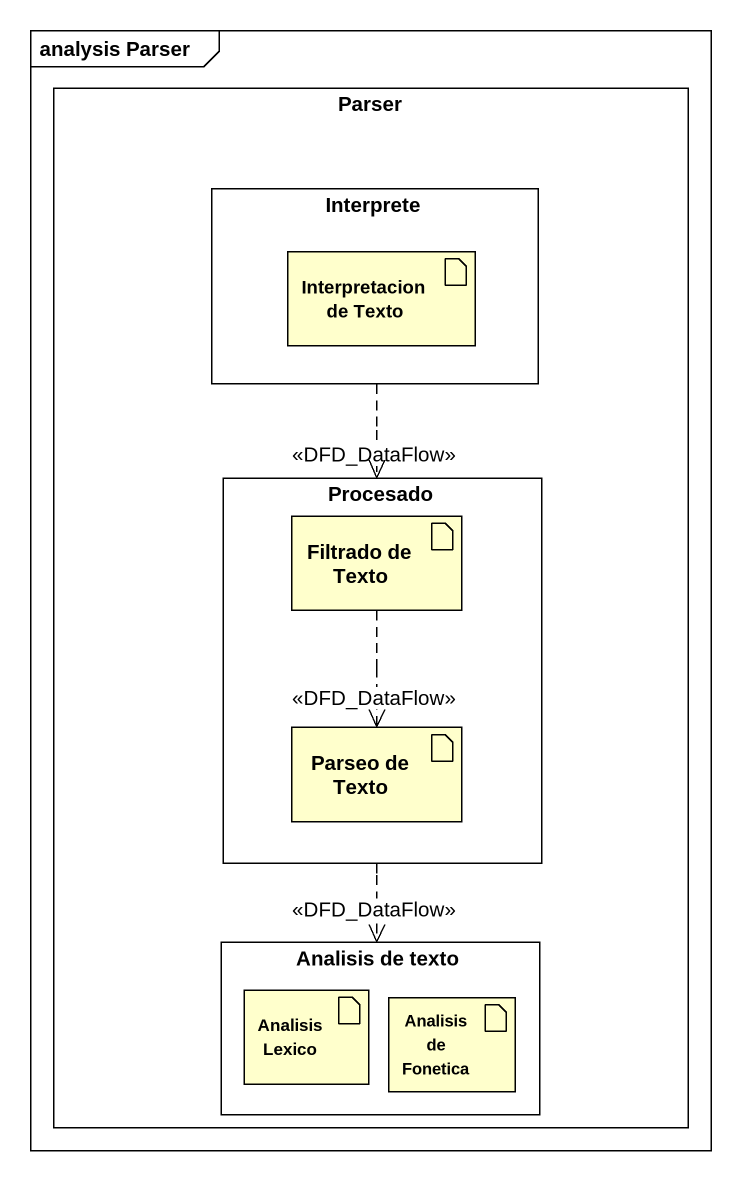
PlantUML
@startuml
mainframe analysis Parser
rectangle Parser {
  rectangle Interprete {
    artifact "Interpretacion de Texto" as Interpretacion_de_Texto
  }
  rectangle Procesado {
    artifact "Filtrado de Texto" as Filtrado_de_Texto
    artifact "Parseo de Texto" as Parseo_de_Texto
  }
  rectangle "Analisis de texto" as Analisis_de_texto {
    artifact "Analisis Lexico" as Analisis_Lexico
    artifact "Analisis de Fonetica" as Analisis_de_Fonetica
  }
}
Interprete ..> Procesado : <<DFD_DataFlow>>
Procesado ..> Analisis_de_texto : <<DFD_DataFlow>>
Filtrado_de_Texto ..> Parseo_de_Texto : <<DFD_DataFlow>>
@enduml
